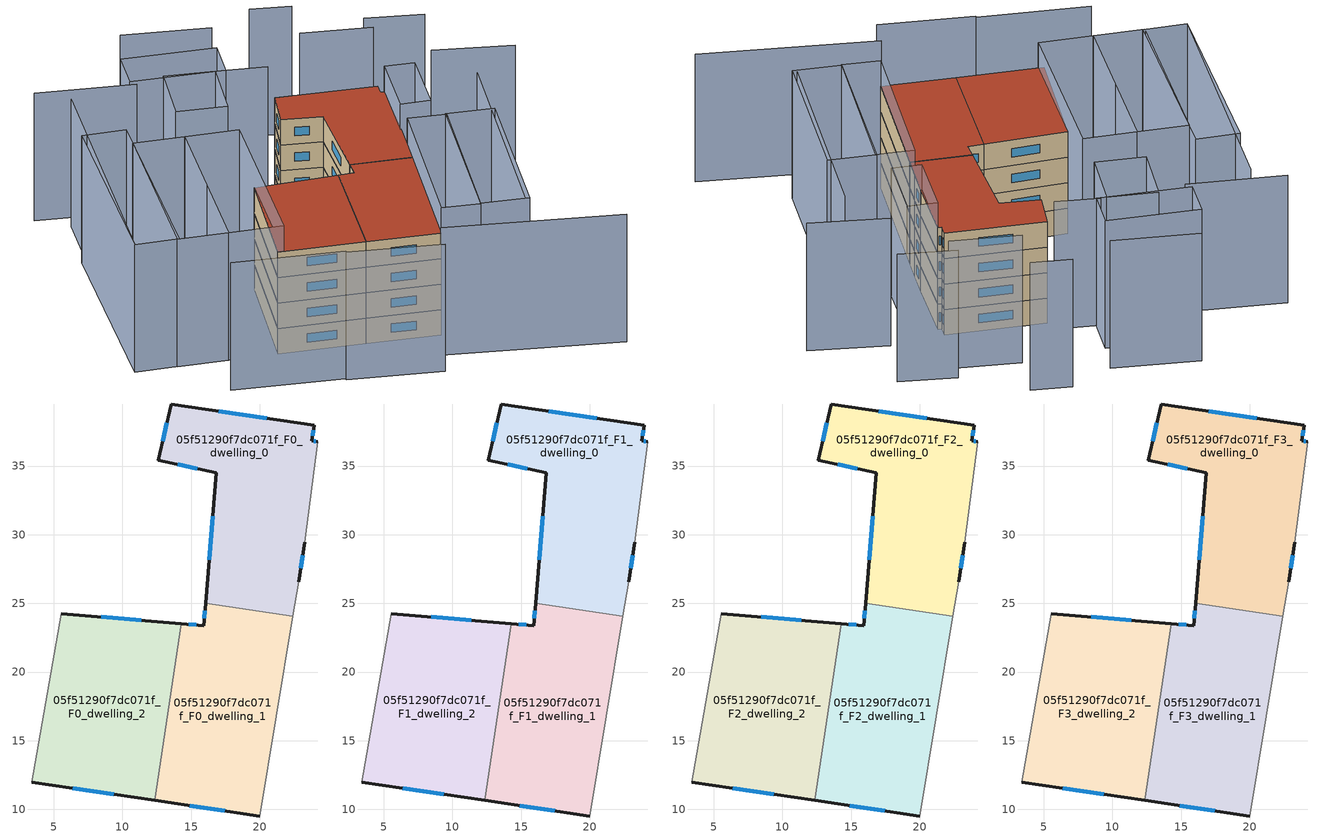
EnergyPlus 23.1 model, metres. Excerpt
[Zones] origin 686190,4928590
05f51290f7dc071f_F0_dwelling_0
 floor ground (EU_floor_Construction): 23.97,37.98 23.8,36.83 24.22,36.77 23.26,29.45 22.84,26.58 22.42,24.07 16.05,25.01 16.85,34.49 12.63,35.43 13.55,39.51 z0
 wall outside (EU_wall_Construction): 24.22,36.77 23.8,36.83 23.97,37.98 13.55,39.51 12.63,35.43 16.85,34.49 16.05,25.01 / 22.84,26.58 23.26,29.45 z0:3
 wall adiabatic (EU_wall_Construction): 23.26,29.45 24.22,36.77 / 22.42,24.07 22.84,26.58 z0:3
 wall to 05f51290f7dc071f_F0_dwelling_1 (EU_wall_Construction): 16.05,25.01 22.42,24.07 z0:3
 window (EU_Window_Construction): 20.5,38.49 17.02,39 / 23.85,37.22 23.91,37.6 / 24.08,36.79 23.94,36.81 / 22.98,27.54 23.12,28.5 / 16.58,31.33 16.32,28.17 / 14.03,35.12 15.44,34.81 / 13.24,38.15 12.93,36.79 z1:2
05f51290f7dc071f_F0_dwelling_1
 floor ground (EU_floor_Construction): 22.42,24.07 20.01,9.53 12.37,10.66 14.27,23.52 15.92,23.38 16.05,25.01 z0
 wall outside (EU_wall_Construction): 16.05,25.01 15.92,23.38 14.27,23.52 / 12.37,10.66 20.01,9.53 z0:3
 wall adiabatic (EU_wall_Construction): 20.01,9.53 22.42,24.07 z0:3
 wall to 05f51290f7dc071f_F0_dwelling_2 (EU_wall_Construction): 14.27,23.52 12.37,10.66 z0:3
 window (EU_Window_Construction): 15.37,23.43 14.82,23.48 / 16.01,24.47 15.96,23.93 / 14.91,10.28 17.46,9.9 z1:2
05f51290f7dc071f_F0_dwelling_2
 floor ground (EU_floor_Construction): 14.27,23.52 12.37,10.66 3.41,11.99 5.57,24.25 z0
 wall outside (EU_wall_Construction): 14.27,23.52 5.57,24.25 / 3.41,11.99 12.37,10.66 z0:3
 wall adiabatic (EU_wall_Construction): 5.57,24.25 3.41,11.99 z0:3
 window (EU_Window_Construction): 11.37,23.77 8.47,24.01 / 6.39,11.54 9.38,11.1 z1:2
05f51290f7dc071f_F1_dwelling_0
 floor to 05f51290f7dc071f_F0_dwelling_0 (EU_floor_Construction): 23.97,37.98 23.8,36.83 24.22,36.77 23.26,29.45 22.84,26.58 22.42,24.07 16.05,25.01 16.85,34.49 12.63,35.43 13.55,39.51 z3
 wall outside (EU_wall_Construction): 24.22,36.77 23.8,36.83 23.97,37.98 13.55,39.51 12.63,35.43 16.85,34.49 16.05,25.01 / 22.84,26.58 23.26,29.45 z3:6
 wall adiabatic (EU_wall_Construction): 23.26,29.45 24.22,36.77 / 22.42,24.07 22.84,26.58 z3:6
 wall to 05f51290f7dc071f_F1_dwelling_1 (EU_wall_Construction): 16.05,25.01 22.42,24.07 z3:6
 window (EU_Window_Construction): 20.5,38.49 17.02,39 / 23.85,37.22 23.91,37.6 / 24.08,36.79 23.94,36.81 / 22.98,27.54 23.12,28.5 / 16.58,31.33 16.32,28.17 / 14.03,35.12 15.44,34.81 / 13.24,38.15 12.93,36.79 z4:5
05f51290f7dc071f_F1_dwelling_1
 floor to 05f51290f7dc071f_F0_dwelling_1 (EU_floor_Construction): 22.42,24.07 20.01,9.53 12.37,10.66 14.27,23.52 15.92,23.38 16.05,25.01 z3
 wall outside (EU_wall_Construction): 16.05,25.01 15.92,23.38 14.27,23.52 / 12.37,10.66 20.01,9.53 z3:6
 wall adiabatic (EU_wall_Construction): 20.01,9.53 22.42,24.07 z3:6
 wall to 05f51290f7dc071f_F1_dwelling_2 (EU_wall_Construction): 14.27,23.52 12.37,10.66 z3:6
 window (EU_Window_Construction): 15.37,23.43 14.82,23.48 / 16.01,24.47 15.96,23.93 / 14.91,10.28 17.46,9.9 z4:5
05f51290f7dc071f_F1_dwelling_2
 floor to 05f51290f7dc071f_F0_dwelling_2 (EU_floor_Construction): 14.27,23.52 12.37,10.66 3.41,11.99 5.57,24.25 z3
 wall outside (EU_wall_Construction): 14.27,23.52 5.57,24.25 / 3.41,11.99 12.37,10.66 z3:6
 wall adiabatic (EU_wall_Construction): 5.57,24.25 3.41,11.99 z3:6
 window (EU_Window_Construction): 11.37,23.77 8.47,24.01 / 6.39,11.54 9.38,11.1 z4:5
05f51290f7dc071f_F2_dwelling_0
 floor to 05f51290f7dc071f_F1_dwelling_0 (EU_floor_Construction): 23.97,37.98 23.8,36.83 24.22,36.77 23.26,29.45 22.84,26.58 22.42,24.07 16.05,25.01 16.85,34.49 12.63,35.43 13.55,39.51 z6
 wall outside (EU_wall_Construction): 24.22,36.77 23.8,36.83 23.97,37.98 13.55,39.51 12.63,35.43 16.85,34.49 16.05,25.01 / 22.84,26.58 23.26,29.45 z6:9
 wall adiabatic (EU_wall_Construction): 23.26,29.45 24.22,36.77 / 22.42,24.07 22.84,26.58 z6:9
 wall to 05f51290f7dc071f_F2_dwelling_1 (EU_wall_Construction): 16.05,25.01 22.42,24.07 z6:9
 window (EU_Window_Construction): 20.5,38.49 17.02,39 / 23.85,37.22 23.91,37.6 / 24.08,36.79 23.94,36.81 / 22.98,27.54 23.12,28.5 / 16.58,31.33 16.32,28.17 / 14.03,35.12 15.44,34.81 / 13.24,38.15 12.93,36.79 z7:8
05f51290f7dc071f_F2_dwelling_1
 floor to 05f51290f7dc071f_F1_dwelling_1 (EU_floor_Construction): 22.42,24.07 20.01,9.53 12.37,10.66 14.27,23.52 15.92,23.38 16.05,25.01 z6
 wall outside (EU_wall_Construction): 16.05,25.01 15.92,23.38 14.27,23.52 / 12.37,10.66 20.01,9.53 z6:9
 wall adiabatic (EU_wall_Construction): 20.01,9.53 22.42,24.07 z6:9
 wall to 05f51290f7dc071f_F2_dwelling_2 (EU_wall_Construction): 14.27,23.52 12.37,10.66 z6:9
 window (EU_Window_Construction): 15.37,23.43 14.82,23.48 / 16.01,24.47 15.96,23.93 / 14.91,10.28 17.46,9.9 z7:8
05f51290f7dc071f_F2_dwelling_2
 floor to 05f51290f7dc071f_F1_dwelling_2 (EU_floor_Construction): 14.27,23.52 12.37,10.66 3.41,11.99 5.57,24.25 z6
 wall outside (EU_wall_Construction): 14.27,23.52 5.57,24.25 / 3.41,11.99 12.37,10.66 z6:9
 wall adiabatic (EU_wall_Construction): 5.57,24.25 3.41,11.99 z6:9
 window (EU_Window_Construction): 11.37,23.77 8.47,24.01 / 6.39,11.54 9.38,11.1 z7:8
05f51290f7dc071f_F3_dwelling_0
 floor to 05f51290f7dc071f_F2_dwelling_0 (EU_floor_Construction): 23.97,37.98 23.8,36.83 24.22,36.77 23.26,29.45 22.84,26.58 22.42,24.07 16.05,25.01 16.85,34.49 12.63,35.43 13.55,39.51 z9
 wall outside (EU_wall_Construction): 24.22,36.77 23.8,36.83 23.97,37.98 13.55,39.51 12.63,35.43 16.85,34.49 16.05,25.01 / 22.84,26.58 23.26,29.45 z9:12
 wall adiabatic (EU_wall_Construction): 23.26,29.45 24.22,36.77 / 22.42,24.07 22.84,26.58 z9:12
 wall to 05f51290f7dc071f_F3_dwelling_1 (EU_wall_Construction): 16.05,25.01 22.42,24.07 z9:12
 window (EU_Window_Construction): 20.5,38.49 17.02,39 / 23.85,37.22 23.91,37.6 / 24.08,36.79 23.94,36.81 / 22.98,27.54 23.12,28.5 / 16.58,31.33 16.32,28.17 / 14.03,35.12 15.44,34.81 / 13.24,38.15 12.93,36.79 z10:11
 roof outside (EU_roof_Construction): 22.42,24.07 22.84,26.58 23.26,29.45 24.22,36.77 23.8,36.83 23.97,37.98 13.55,39.51 12.63,35.43 16.85,34.49 16.05,25.01 z12
05f51290f7dc071f_F3_dwelling_1
 floor to 05f51290f7dc071f_F2_dwelling_1 (EU_floor_Construction): 22.42,24.07 20.01,9.53 12.37,10.66 14.27,23.52 15.92,23.38 16.05,25.01 z9
 wall outside (EU_wall_Construction): 16.05,25.01 15.92,23.38 14.27,23.52 / 12.37,10.66 20.01,9.53 z9:12
 wall adiabatic (EU_wall_Construction): 20.01,9.53 22.42,24.07 z9:12
 wall to 05f51290f7dc071f_F3_dwelling_2 (EU_wall_Construction): 14.27,23.52 12.37,10.66 z9:12
 window (EU_Window_Construction): 15.37,23.43 14.82,23.48 / 16.01,24.47 15.96,23.93 / 14.91,10.28 17.46,9.9 z10:11
 roof outside (EU_roof_Construction): 20.01,9.53 22.42,24.07 16.05,25.01 15.92,23.38 14.27,23.52 12.37,10.66 z12
05f51290f7dc071f_F3_dwelling_2
 floor to 05f51290f7dc071f_F2_dwelling_2 (EU_floor_Construction): 14.27,23.52 12.37,10.66 3.41,11.99 5.57,24.25 z9
 wall outside (EU_wall_Construction): 14.27,23.52 5.57,24.25 / 3.41,11.99 12.37,10.66 z9:12
 wall adiabatic (EU_wall_Construction): 5.57,24.25 3.41,11.99 z9:12
 window (EU_Window_Construction): 11.37,23.77 8.47,24.01 / 6.39,11.54 9.38,11.1 z10:11
 roof outside (EU_roof_Construction): 12.37,10.66 14.27,23.52 5.57,24.25 3.41,11.99 z12
shading: 18.62,5.98 36.93,1.74 / 8.09,5 17.95,2.94 / -3.39,7.25 8.13,5.21 / 28.51,8.28 32.5,32.33 / -7.33,41.99 -11.15,13.96 / 13.24,40.78 8.66,41.77 / 31.53,44.54 25.52,46.04 / 25.81,44.05 18.54,45.63 / 37.9,35.85 29.69,37.95 / -0.17,42.32 -10.38,44.39 / 19.65,50.74 15.43,51.65 / 10.68,49.69 1.56,51.6 / 31.7,25.34 28.94,8.15 / 28.94,8.15 23.97,8.94 / 23.97,8.94 26.73,26.14 / 26.73,26.14 31.7,25.34 / 20.01,9.53 22.85,26.68 / 22.85,26.68 26.83,26.02 / 26.83,26.02 23.98,8.87 / 23.98,8.87 20.01,9.53 / -1.59,12.62 0.77,31.27 / 0.77,31.27 6.37,30.57 / 6.37,30.57 4.01,11.91 / 4.01,11.91 -1.59,12.62 / 0.77,31.31 -1.58,12.67 / -1.58,12.67 -6.86,13.33 / -6.86,13.33 -4.5,31.97 / -4.5,31.97 0.77,31.31 / -11.16,13.86 -8.76,35.14 / -8.76,35.14 -4.2,34.63 / -4.2,34.63 -6.6,13.34 / -6.6,13.34 -11.16,13.86 / 27.32,36.32 26.25,29 / 26.25,29 23.15,29.46 / 23.15,29.46 24.22,36.78 / 24.22,36.78 27.32,36.32 / 8.05,41.86 6.87,35.13 / 6.87,35.13 1.64,36.05 / 1.64,36.05 2.82,42.78 / 2.82,42.78 8.05,41.86 / 9.75,45.95 9.12,41.62 / 9.12,41.62 -0.66,43.05 / -0.66,43.05 -0.03,47.37 / -0.03,47.37 9.75,45.95 z0:15
[Building]
EU S2 Campaign: North Axis=0; Terrain=City; Solar Distribution=FullExterior
[Site:Location]
Bologna: Latitude=44.5; Longitude=11.25; Time Zone=1; Elevation=37
[SizingPeriod:WeatherFileDays]
AnnualSizingPeriod: Begin Month=1; Begin Day of Month=1; End Month=12; End Day of Month=31; Day of Week for Start Day=Monday; Use Weather File Daylight Saving Period=No; Use Weather File Rain and Snow Indicators=No
[MATERIAL]
EU_InternalMass_Material: Roughness=MediumRough; Thickness=0.1; Conductivity=1; Density=1800; Specific Heat=900; Thermal Absorptance=0.9; Solar Absorptance=0.7; Visible Absorptance=0.7
[MATERIAL:NOMASS] Roughness=MediumRough; Thermal Absorptance=0.9; Solar Absorptance=0.7; Visible Absorptance=0.7
Name | Thermal Resistance
EU_wall_NoMass | 0.937881
EU_roof_NoMass | 0.548572
EU_floor_NoMass | 0.71348
[WINDOWMATERIAL:SIMPLEGLAZINGSYSTEM]
EU_Window_SimpleGlazing: UFactor=4.25633; Solar Heat Gain Coefficient=0.85; Visible Transmittance=0.85
[CONSTRUCTION]
EU_wall_Construction: EU_wall_NoMass
EU_roof_Construction: EU_roof_NoMass
EU_floor_Construction: EU_floor_NoMass
EU_Window_Construction: EU_Window_SimpleGlazing
EU_InternalMass_Construction: EU_InternalMass_Material
[ZONE] Type=1; Multiplier=1; Ceiling Height=autocalculate; Floor Area=autocalculate; Part of Total Floor Area=Yes
Name | Volume
05f51290f7dc071f_F0_dwelling_0; 05f51290f7dc071f_F0_dwelling_1 | 339.182
05f51290f7dc071f_F1_dwelling_0; 05f51290f7dc071f_F2_dwelling_0; 05f51290f7dc071f_F3_dwelling_0; 05f51290f7dc071f_F1_dwelling_1; 05f51290f7dc071f_F2_dwelling_1; 05f51290f7dc071f_F3_dwelling_1 | 339.183
05f51290f7dc071f_F0_dwelling_2; 05f51290f7dc071f_F1_dwelling_2; 05f51290f7dc071f_F2_dwelling_2; 05f51290f7dc071f_F3_dwelling_2 | 339.179
[INTERNALMASS] Construction=EU_InternalMass_Construction
Name | Zone or ZoneList | Surface Area
05f51290f7dc071f_F0_dwelling_0_EU_InternalMass | 05f51290f7dc071f_F0_dwelling_0 | 113.061
05f51290f7dc071f_F0_dwelling_1_EU_InternalMass | 05f51290f7dc071f_F0_dwelling_1 | 113.061
05f51290f7dc071f_F0_dwelling_2_EU_InternalMass | 05f51290f7dc071f_F0_dwelling_2 | 113.057
05f51290f7dc071f_F1_dwelling_0_EU_InternalMass | 05f51290f7dc071f_F1_dwelling_0 | 113.061
05f51290f7dc071f_F1_dwelling_1_EU_InternalMass | 05f51290f7dc071f_F1_dwelling_1 | 113.061
05f51290f7dc071f_F1_dwelling_2_EU_InternalMass | 05f51290f7dc071f_F1_dwelling_2 | 113.057
05f51290f7dc071f_F2_dwelling_0_EU_InternalMass | 05f51290f7dc071f_F2_dwelling_0 | 113.061
05f51290f7dc071f_F2_dwelling_1_EU_InternalMass | 05f51290f7dc071f_F2_dwelling_1 | 113.061
05f51290f7dc071f_F2_dwelling_2_EU_InternalMass | 05f51290f7dc071f_F2_dwelling_2 | 113.057
05f51290f7dc071f_F3_dwelling_0_EU_InternalMass | 05f51290f7dc071f_F3_dwelling_0 | 113.061
05f51290f7dc071f_F3_dwelling_1_EU_InternalMass | 05f51290f7dc071f_F3_dwelling_1 | 113.061
05f51290f7dc071f_F3_dwelling_2_EU_InternalMass | 05f51290f7dc071f_F3_dwelling_2 | 113.057
[OTHEREQUIPMENT] Fuel Type=Electricity; Design Level Calculation Method=Watts/Area; Power per Zone Floor Area=1; Fraction Latent=0; Fraction Radiant=0; Fraction Lost=0; Carbon Dioxide Generation Rate=0; EndUse Subcategory=EU_Step8_InternalGains
Name | Zone or ZoneList or Space or SpaceList | Schedule
EU_Step8_InternalGain_05f51290f7dc071f_F0_dwelling_0_f000 | 05f51290f7dc071f_F0_dwelling_0 | EU_Step8_GainSchedule_05f51290f7dc071f_F0_dwelling_0_f000
EU_Step8_InternalGain_05f51290f7dc071f_F0_dwelling_1_f000 | 05f51290f7dc071f_F0_dwelling_1 | EU_Step8_GainSchedule_05f51290f7dc071f_F0_dwelling_1_f000
EU_Step8_InternalGain_05f51290f7dc071f_F0_dwelling_2_f000 | 05f51290f7dc071f_F0_dwelling_2 | EU_Step8_GainSchedule_05f51290f7dc071f_F0_dwelling_2_f000
EU_Step8_InternalGain_05f51290f7dc071f_F1_dwelling_0_f000 | 05f51290f7dc071f_F1_dwelling_0 | EU_Step8_GainSchedule_05f51290f7dc071f_F1_dwelling_0_f000
EU_Step8_InternalGain_05f51290f7dc071f_F1_dwelling_1_f000 | 05f51290f7dc071f_F1_dwelling_1 | EU_Step8_GainSchedule_05f51290f7dc071f_F1_dwelling_1_f000
EU_Step8_InternalGain_05f51290f7dc071f_F1_dwelling_2_f000 | 05f51290f7dc071f_F1_dwelling_2 | EU_Step8_GainSchedule_05f51290f7dc071f_F1_dwelling_2_f000
EU_Step8_InternalGain_05f51290f7dc071f_F2_dwelling_0_f000 | 05f51290f7dc071f_F2_dwelling_0 | EU_Step8_GainSchedule_05f51290f7dc071f_F2_dwelling_0_f000
EU_Step8_InternalGain_05f51290f7dc071f_F2_dwelling_1_f000 | 05f51290f7dc071f_F2_dwelling_1 | EU_Step8_GainSchedule_05f51290f7dc071f_F2_dwelling_1_f000
EU_Step8_InternalGain_05f51290f7dc071f_F2_dwelling_2_f000 | 05f51290f7dc071f_F2_dwelling_2 | EU_Step8_GainSchedule_05f51290f7dc071f_F2_dwelling_2_f000
EU_Step8_InternalGain_05f51290f7dc071f_F3_dwelling_0_f000 | 05f51290f7dc071f_F3_dwelling_0 | EU_Step8_GainSchedule_05f51290f7dc071f_F3_dwelling_0_f000
EU_Step8_InternalGain_05f51290f7dc071f_F3_dwelling_1_f000 | 05f51290f7dc071f_F3_dwelling_1 | EU_Step8_GainSchedule_05f51290f7dc071f_F3_dwelling_1_f000
EU_Step8_InternalGain_05f51290f7dc071f_F3_dwelling_2_f000 | 05f51290f7dc071f_F3_dwelling_2 | EU_Step8_GainSchedule_05f51290f7dc071f_F3_dwelling_2_f000
[ZONEVENTILATION:DESIGNFLOWRATE] Schedule=EU_AlwaysOn; Design Flow Rate Calculation Method=AirChanges/Hour; Air Changes per Hour=0.687892; Ventilation Type=Natural; Fan Pressure Rise=0; Fan Total Efficiency=1; Constant Term Coefficient=1; Temperature Term Coefficient=0; Velocity Term Coefficient=0; Velocity Squared Term Coefficient=0; Minimum Indoor Temperature=-100; Maximum Indoor Temperature=100; Delta Temperature=-100; Minimum Outdoor Temperature=-100; Maximum Outdoor Temperature=100; Maximum Wind Speed=40
Name | Zone or ZoneList or Space or SpaceList
EU_ConstantAir_05f51290f7dc071f_F0_dwelling_0 | 05f51290f7dc071f_F0_dwelling_0
EU_ConstantAir_05f51290f7dc071f_F0_dwelling_1 | 05f51290f7dc071f_F0_dwelling_1
EU_ConstantAir_05f51290f7dc071f_F0_dwelling_2 | 05f51290f7dc071f_F0_dwelling_2
EU_ConstantAir_05f51290f7dc071f_F1_dwelling_0 | 05f51290f7dc071f_F1_dwelling_0
EU_ConstantAir_05f51290f7dc071f_F1_dwelling_1 | 05f51290f7dc071f_F1_dwelling_1
EU_ConstantAir_05f51290f7dc071f_F1_dwelling_2 | 05f51290f7dc071f_F1_dwelling_2
EU_ConstantAir_05f51290f7dc071f_F2_dwelling_0 | 05f51290f7dc071f_F2_dwelling_0
EU_ConstantAir_05f51290f7dc071f_F2_dwelling_1 | 05f51290f7dc071f_F2_dwelling_1
EU_ConstantAir_05f51290f7dc071f_F2_dwelling_2 | 05f51290f7dc071f_F2_dwelling_2
EU_ConstantAir_05f51290f7dc071f_F3_dwelling_0 | 05f51290f7dc071f_F3_dwelling_0
EU_ConstantAir_05f51290f7dc071f_F3_dwelling_1 | 05f51290f7dc071f_F3_dwelling_1
EU_ConstantAir_05f51290f7dc071f_F3_dwelling_2 | 05f51290f7dc071f_F3_dwelling_2
[HVACTEMPLATE:THERMOSTAT] Constant Heating Setpoint=20; Constant Cooling Setpoint=50
EU_HeatOnly_05f51290f7dc071f_F0_dwelling_0; EU_HeatOnly_05f51290f7dc071f_F0_dwelling_1; EU_HeatOnly_05f51290f7dc071f_F0_dwelling_2; EU_HeatOnly_05f51290f7dc071f_F1_dwelling_0; EU_HeatOnly_05f51290f7dc071f_F1_dwelling_1; EU_HeatOnly_05f51290f7dc071f_F1_dwelling_2; EU_HeatOnly_05f51290f7dc071f_F2_dwelling_0; EU_HeatOnly_05f51290f7dc071f_F2_dwelling_1; EU_HeatOnly_05f51290f7dc071f_F2_dwelling_2; EU_HeatOnly_05f51290f7dc071f_F3_dwelling_0; EU_HeatOnly_05f51290f7dc071f_F3_dwelling_1; EU_HeatOnly_05f51290f7dc071f_F3_dwelling_2
[HVACTEMPLATE:ZONE:IDEALLOADSAIRSYSTEM] System Availability Schedule=EU_AlwaysOn; Maximum Heating Supply Air Temperature=50; Minimum Cooling Supply Air Temperature=13; Maximum Heating Supply Air Humidity Ratio=0.0156; Minimum Cooling Supply Air Humidity Ratio=0.0077; Heating Limit=NoLimit; Cooling Limit=NoLimit; Heating Availability Schedule=EU_AlwaysOn; Cooling Availability Schedule=EU_CoolingOff; Dehumidification Control Type=ConstantSensibleHeatRatio; Cooling Sensible Heat Ratio=0.7; Dehumidification Setpoint=60; Humidification Control Type=None; Humidification Setpoint=30; Outdoor Air Method=None; Outdoor Air Flow Rate per Person=0.00944; Outdoor Air Flow Rate per Zone Floor Area=0; Outdoor Air Flow Rate per Zone=0; Demand Controlled Ventilation Type=None; Outdoor Air Economizer Type=NoEconomizer; Heat Recovery Type=None; Sensible Heat Recovery Effectiveness=0.7; Latent Heat Recovery Effectiveness=0.65
Name | Template Thermostat
05f51290f7dc071f_F0_dwelling_0 | EU_HeatOnly_05f51290f7dc071f_F0_dwelling_0
05f51290f7dc071f_F0_dwelling_1 | EU_HeatOnly_05f51290f7dc071f_F0_dwelling_1
05f51290f7dc071f_F0_dwelling_2 | EU_HeatOnly_05f51290f7dc071f_F0_dwelling_2
05f51290f7dc071f_F1_dwelling_0 | EU_HeatOnly_05f51290f7dc071f_F1_dwelling_0
05f51290f7dc071f_F1_dwelling_1 | EU_HeatOnly_05f51290f7dc071f_F1_dwelling_1
05f51290f7dc071f_F1_dwelling_2 | EU_HeatOnly_05f51290f7dc071f_F1_dwelling_2
05f51290f7dc071f_F2_dwelling_0 | EU_HeatOnly_05f51290f7dc071f_F2_dwelling_0
05f51290f7dc071f_F2_dwelling_1 | EU_HeatOnly_05f51290f7dc071f_F2_dwelling_1
05f51290f7dc071f_F2_dwelling_2 | EU_HeatOnly_05f51290f7dc071f_F2_dwelling_2
05f51290f7dc071f_F3_dwelling_0 | EU_HeatOnly_05f51290f7dc071f_F3_dwelling_0
05f51290f7dc071f_F3_dwelling_1 | EU_HeatOnly_05f51290f7dc071f_F3_dwelling_1
05f51290f7dc071f_F3_dwelling_2 | EU_HeatOnly_05f51290f7dc071f_F3_dwelling_2
[SIZING:ZONE] Zone Cooling Design Supply Air Temperature Input Method=SupplyAirTemperature; Zone Cooling Design Supply Air Temperature=13; Zone Heating Design Supply Air Temperature Input Method=SupplyAirTemperature; Zone Heating Design Supply Air Temperature=50; Zone Cooling Design Supply Air Humidity Ratio=0.008; Zone Heating Design Supply Air Humidity Ratio=0.008; Cooling Design Air Flow Method=DesignDay; Cooling Design Air Flow Rate=0; Cooling Minimum Air Flow per Zone Floor Area=0.000762; Cooling Minimum Air Flow=0; Cooling Minimum Air Flow Fraction=0.2; Heating Design Air Flow Method=DesignDay; Heating Design Air Flow Rate=0; Heating Maximum Air Flow per Zone Floor Area=0.002032; Heating Maximum Air Flow=0.141576; Heating Maximum Air Flow Fraction=0.3; Account for Dedicated Outdoor Air System=No; Dedicated Outdoor Air System Control Strategy=NeutralSupplyAir; Dedicated Outdoor Air Low Setpoint Temperature for Design=autosize; Dedicated Outdoor Air High Setpoint Temperature for Design=autosize; Zone Load Sizing Method=Sensible Load Only No Latent Load; Zone Latent Cooling Design Supply Air Humidity Ratio Input Method=HumidityRatioDifference; Zone Cooling Design Supply Air Humidity Ratio Difference=0.005; Zone Latent Heating Design Supply Air Humidity Ratio Input Method=HumidityRatioDifference; Zone Humidification Design Supply Air Humidity Ratio Difference=0.005
05f51290f7dc071f_F0_dwelling_0; 05f51290f7dc071f_F0_dwelling_1; 05f51290f7dc071f_F0_dwelling_2; 05f51290f7dc071f_F1_dwelling_0; 05f51290f7dc071f_F1_dwelling_1; 05f51290f7dc071f_F1_dwelling_2; 05f51290f7dc071f_F2_dwelling_0; 05f51290f7dc071f_F2_dwelling_1; 05f51290f7dc071f_F2_dwelling_2; 05f51290f7dc071f_F3_dwelling_0; 05f51290f7dc071f_F3_dwelling_1; 05f51290f7dc071f_F3_dwelling_2
[SCHEDULE:CONSTANT]
Name | Hourly Value
EU_AlwaysOn | 1
EU_CoolingOff | 0
[SCHEDULE:FILE] Column Number=1; Rows to Skip at Top=0; Number of Hours of Data=8760; Column Separator=Comma; Interpolate to Timestep=No; Minutes per Item=60; Adjust Schedule for Daylight Savings=Yes
Name | File
EU_Step8_GainSchedule_05f51290f7dc071f_F0_dwelling_0_f000 | ../../schedules/05f51290f7dc071f/05f51290f7dc071f_F0_dwelling_0_f000_gain.csv
EU_Step8_GainSchedule_05f51290f7dc071f_F0_dwelling_1_f000 | ../../schedules/05f51290f7dc071f/05f51290f7dc071f_F0_dwelling_1_f000_gain.csv
EU_Step8_GainSchedule_05f51290f7dc071f_F0_dwelling_2_f000 | ../../schedules/05f51290f7dc071f/05f51290f7dc071f_F0_dwelling_2_f000_gain.csv
EU_Step8_GainSchedule_05f51290f7dc071f_F1_dwelling_0_f000 | ../../schedules/05f51290f7dc071f/05f51290f7dc071f_F1_dwelling_0_f000_gain.csv
EU_Step8_GainSchedule_05f51290f7dc071f_F1_dwelling_1_f000 | ../../schedules/05f51290f7dc071f/05f51290f7dc071f_F1_dwelling_1_f000_gain.csv
EU_Step8_GainSchedule_05f51290f7dc071f_F1_dwelling_2_f000 | ../../schedules/05f51290f7dc071f/05f51290f7dc071f_F1_dwelling_2_f000_gain.csv
EU_Step8_GainSchedule_05f51290f7dc071f_F2_dwelling_0_f000 | ../../schedules/05f51290f7dc071f/05f51290f7dc071f_F2_dwelling_0_f000_gain.csv
EU_Step8_GainSchedule_05f51290f7dc071f_F2_dwelling_1_f000 | ../../schedules/05f51290f7dc071f/05f51290f7dc071f_F2_dwelling_1_f000_gain.csv
EU_Step8_GainSchedule_05f51290f7dc071f_F2_dwelling_2_f000 | ../../schedules/05f51290f7dc071f/05f51290f7dc071f_F2_dwelling_2_f000_gain.csv
EU_Step8_GainSchedule_05f51290f7dc071f_F3_dwelling_0_f000 | ../../schedules/05f51290f7dc071f/05f51290f7dc071f_F3_dwelling_0_f000_gain.csv
EU_Step8_GainSchedule_05f51290f7dc071f_F3_dwelling_1_f000 | ../../schedules/05f51290f7dc071f/05f51290f7dc071f_F3_dwelling_1_f000_gain.csv
EU_Step8_GainSchedule_05f51290f7dc071f_F3_dwelling_2_f000 | ../../schedules/05f51290f7dc071f/05f51290f7dc071f_F3_dwelling_2_f000_gain.csv
